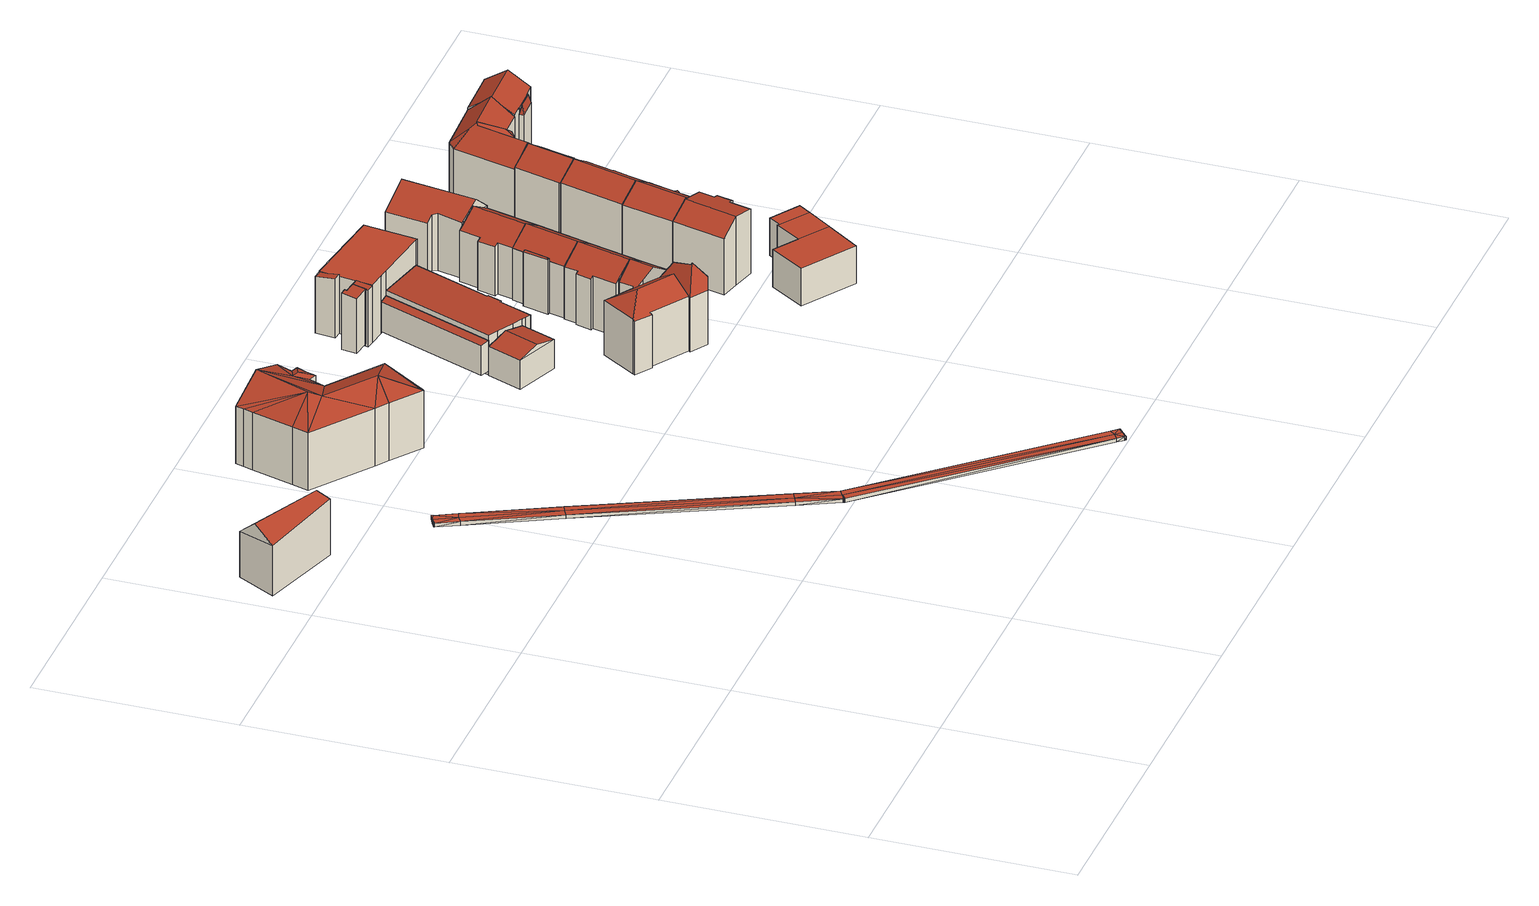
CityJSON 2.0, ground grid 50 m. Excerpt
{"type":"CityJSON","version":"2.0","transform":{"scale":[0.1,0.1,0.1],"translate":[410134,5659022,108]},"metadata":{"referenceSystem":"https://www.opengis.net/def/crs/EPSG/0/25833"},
"CityObjects":{
"building1":{"type":"Building","attributes":{"Dachtyp_tdc":"tdcHipAndGableRoof","Gemeindeschluessel":14612000,"Dachneigung":25.46,"QualitaetDacherkennung":21,"Geometrietyp2DReferenz":"3000","measuredHeight":16.25,"function":"31001_9998","roofType":"5000"},"geometry":[{"type":"Solid","lod":"2","boundaries":[[[[0,1,2,3]],[[1,4,5,2]],[[4,6,7,5]],[[6,0,3,7]],[[4,1,8]],[[0,6,9]],[[1,0,9,8]],[[6,4,8,9]],[[3,2,5,7]]]],"semantics":{"surfaces":[{"type":"WallSurface"},{"type":"RoofSurface"},{"type":"GroundSurface"}],"values":[[0,0,0,0,1,0,1,1,2]]}}]},
"building2":{"type":"Building","attributes":{"name":"Molenbrücke","Stand_DGM":"2016","Stand_Basis-DLM":"2021","Gemeindeschluessel":"14612000","ObjektHoehe":1,"Stand_Laserscan":"2016","BodenHoehe":108.74,"Stand_3D-Stadtmodell":"2023","Geometrietyp2DReferenz":2000,"AbsoluteHoehe":109.74,"measuredHeight":1,"function":"53001_1800","roofType":"9999"},"geometry":[{"type":"MultiSurface","lod":"2","boundaries":[[[10,11,12]],[[12,11,13]],[[13,11,14]],[[15,16,17]],[[17,16,10]],[[17,10,12]],[[18,19,20]],[[18,20,17]],[[17,20,15]],[[21,19,18]],[[21,18,22]],[[23,21,22]],[[23,22,24]],[[25,26,27]],[[27,26,24]],[[24,26,23]],[[13,28,29]],[[12,13,29]],[[12,29,30]],[[17,12,31]],[[31,12,30]],[[18,17,31]],[[18,31,32]],[[22,18,32]],[[22,32,33]],[[24,22,34]],[[34,22,33]],[[35,36,27]],[[27,24,35]],[[35,24,34]],[[13,14,37]],[[13,37,38]],[[14,11,39]],[[14,39,37]],[[11,10,40]],[[11,40,39]],[[10,16,41]],[[10,41,40]],[[16,15,42]],[[16,42,41]],[[15,20,43]],[[15,43,42]],[[20,19,44]],[[20,44,43]],[[19,21,45]],[[19,45,44]],[[21,23,46]],[[21,46,45]],[[23,26,47]],[[23,47,46]],[[26,25,48]],[[26,48,47]],[[25,27,49]],[[25,49,48]],[[27,36,50]],[[27,50,49]],[[36,35,51]],[[36,51,50]],[[35,34,52]],[[35,52,51]],[[34,33,53]],[[34,53,52]],[[33,32,54]],[[33,54,53]],[[32,31,55]],[[32,55,54]],[[31,30,56]],[[31,56,55]],[[30,29,57]],[[30,57,56]],[[29,28,58]],[[29,58,57]],[[28,13,38]],[[28,38,58]],[[59,39,40]],[[38,39,59]],[[37,39,38]],[[60,41,42]],[[40,41,60]],[[59,40,60]],[[43,44,61]],[[60,43,61]],[[42,43,60]],[[61,44,45]],[[62,61,45]],[[62,45,46]],[[63,62,46]],[[49,47,48]],[[63,47,49]],[[46,47,63]],[[57,58,38]],[[57,38,59]],[[56,57,59]],[[55,59,60]],[[56,59,55]],[[55,60,61]],[[54,55,61]],[[54,61,62]],[[53,54,62]],[[52,62,63]],[[53,62,52]],[[49,50,51]],[[51,63,49]],[[52,63,51]]],"semantics":{"surfaces":[{"type":"RoofSurface"},{"type":"WallSurface"},{"type":"GroundSurface"}],"values":[0,0,0,0,0,0,0,0,0,0,0,0,0,0,0,0,0,0,0,0,0,0,0,0,0,0,0,0,0,0,1,1,1,1,1,1,1,1,1,1,1,1,1,1,1,1,1,1,1,1,1,1,1,1,1,1,1,1,1,1,1,1,1,1,1,1,1,1,1,1,1,1,1,1,2,2,2,2,2,2,2,2,2,2,2,2,2,2,2,2,2,2,2,2,2,2,2,2,2,2,2,2,2,2]}}]},
"building3":{"type":"Building","attributes":{"Dachtyp_tdc":"tdcFreeFormRoof","Gemeindeschluessel":14612000,"Dachneigung":22.86,"QualitaetDacherkennung":4,"Geometrietyp2DReferenz":"3000","measuredHeight":19.43,"function":"31001_9998","roofType":"5000"},"geometry":[{"type":"Solid","lod":"2","boundaries":[[[[64,65,66,67]],[[65,68,69,66]],[[68,70,71,69]],[[70,72,73,71]],[[72,74,75,73]],[[74,76,77,75]],[[76,78,79,77]],[[78,80,81,79]],[[80,82,83,81]],[[82,84,85,83]],[[84,86,87,85]],[[86,88,89,87]],[[88,90,91,89]],[[90,92,93,91]],[[92,94,95,93]],[[94,96,97,95]],[[96,98,99,97]],[[98,64,67,99]],[[100,92,101]],[[100,94,92]],[[100,96,94]],[[102,96,100]],[[102,98,96]],[[98,102,103]],[[101,92,90]],[[88,101,90]],[[86,101,88]],[[101,86,100]],[[102,100,86,84]],[[72,104,74]],[[105,104,72]],[[105,84,104]],[[105,102,84]],[[102,105,103]],[[82,104,84]],[[106,107,104,82,80]],[[106,80,78]],[[107,106,78,76]],[[104,107,76,74]],[[70,103,105]],[[68,103,70]],[[65,103,68]],[[64,103,65]],[[103,64,98]],[[70,105,72]],[[67,66,69,71,73,75,77,79,81,83,85,87,89,91,93,95,97,99]]]],"semantics":{"surfaces":[{"type":"WallSurface"},{"type":"RoofSurface"},{"type":"GroundSurface"}],"values":[[0,0,0,0,0,0,0,0,0,0,0,0,0,0,0,0,0,0,1,1,1,1,1,1,1,1,1,1,1,1,1,1,1,1,1,1,1,1,1,1,1,1,1,1,0,2]]}}]},
"building4":{"type":"Building","attributes":{"Dachtyp_tdc":"tdcFreeFormRoof","Gemeindeschluessel":14612000,"Dachneigung":13.07,"QualitaetDacherkennung":15,"Geometrietyp2DReferenz":"3000","measuredHeight":9.06,"function":"31001_2000","roofType":"5000"},"geometry":[{"type":"Solid","lod":"2","boundaries":[[[[108,109,110,111]],[[109,112,113,110]],[[112,114,115,113]],[[114,116,117,115]],[[116,118,119,117]],[[118,108,111,119]],[[120,121,112,109,108]],[[118,116,114,121,120]],[[114,112,121]],[[108,118,120]],[[111,110,113,115,117,119]]]],"semantics":{"surfaces":[{"type":"WallSurface"},{"type":"RoofSurface"},{"type":"GroundSurface"}],"values":[[0,0,0,0,0,0,1,1,0,0,2]]}}]},
"building5":{"type":"Building","attributes":{"Dachtyp_tdc":"tdcPolyFlatRoof","Gemeindeschluessel":14612000,"Dachneigung":7.87,"QualitaetDacherkennung":78,"Geometrietyp2DReferenz":"3000","measuredHeight":8.15,"function":"31001_2000","roofType":"2100"},"geometry":[{"type":"Solid","lod":"2","boundaries":[[[[122,123,124,125]],[[123,126,127,124]],[[126,128,129,127]],[[128,122,125,129]],[[128,126,123,122]],[[125,124,127,129]]]],"semantics":{"surfaces":[{"type":"WallSurface"},{"type":"RoofSurface"},{"type":"GroundSurface"}],"values":[[0,0,0,0,1,2]]}}]},
"building6":{"type":"Building","attributes":{"Dachtyp_tdc":"tdcPolyFlatRoof","Gemeindeschluessel":14612000,"Dachneigung":6.68,"QualitaetDacherkennung":40,"Geometrietyp2DReferenz":"3000","measuredHeight":14.88,"function":"31001_2000","roofType":"2100"},"geometry":[{"type":"Solid","lod":"2","boundaries":[[[[130,131,132,133]],[[131,134,135,132]],[[134,136,137,135]],[[136,138,139,137]],[[138,140,141,139]],[[140,142,143,141]],[[142,130,133,143]],[[142,140,138,136,134,131,130]],[[133,132,135,137,139,141,143]]]],"semantics":{"surfaces":[{"type":"WallSurface"},{"type":"RoofSurface"},{"type":"GroundSurface"}],"values":[[0,0,0,0,0,0,0,1,2]]}}]},
"building7":{"type":"Building","attributes":{"Gemeindeschluessel":14612000,"Geometrietyp2DReferenz":"3000","function":"31001_9998","roofType":"9999"},"children":["building7-1","building7-2","building7-3"]},
"building7-1":{"type":"BuildingPart","attributes":{"Dachtyp_tdc":"tdcFreeFormRoof","Dachneigung":62.03,"QualitaetDacherkennung":11,"Geometrietyp2DReferenz":"3000","measuredHeight":20.71,"roofType":"5000"},"parents":["building7"],"geometry":[{"type":"MultiSurface","lod":"2","boundaries":[[[144,145,146,147]],[[145,148,149,146]],[[148,150,151,149]],[[150,152,153,151]],[[152,154,155,153]],[[156,157,154,152]],[[156,152,150]],[[158,157,156,150,148]],[[159,158,148,145]],[[160,159,145,144]],[[160,144,161]],[[157,158,159,160,161,162,163,154]],[[164,147,146,149,151,153,155,165,166]]],"semantics":{"surfaces":[{"type":"WallSurface"},{"type":"RoofSurface"},{"type":"GroundSurface"}],"values":[0,0,0,0,0,1,0,1,1,1,1,1,2]}}]},
"building7-2":{"type":"BuildingPart","attributes":{"Dachtyp_tdc":"tdcHipAndGableRoof","Dachneigung":32.55,"QualitaetDacherkennung":61,"Geometrietyp2DReferenz":"3000","measuredHeight":17.88,"roofType":"5000"},"parents":["building7"],"geometry":[{"type":"MultiSurface","lod":"2","boundaries":[[[167,168,169,165,163]],[[168,170,171,169]],[[170,172,173,171]],[[172,174,175,173]],[[174,176,177,175]],[[176,178,179,180,177]],[[176,174,181]],[[174,172,170,168,167,182,181]],[[182,183,184,185,178,176,181]],[[166,165,169,171,173,175,177,180,186,164]]],"semantics":{"surfaces":[{"type":"WallSurface"},{"type":"RoofSurface"},{"type":"GroundSurface"}],"values":[0,0,0,0,0,0,1,1,1,2]}}]},
"building7-3":{"type":"BuildingPart","attributes":{"Dachtyp_tdc":"tdcGableRoof","Dachneigung":32.25,"QualitaetDacherkennung":72,"Geometrietyp2DReferenz":"3000","measuredHeight":17.83,"roofType":"3100"},"parents":["building7"],"geometry":[{"type":"MultiSurface","lod":"2","boundaries":[[[187,188,189,190]],[[188,191,192,189]],[[191,193,144,147,192]],[[179,194,195,180]],[[194,187,190,195]],[[196,193,191,188]],[[188,187,194,179,185,196]],[[190,189,192,147,164,186,180,195]]],"semantics":{"surfaces":[{"type":"WallSurface"},{"type":"RoofSurface"},{"type":"GroundSurface"}],"values":[0,0,0,0,0,1,1,2]}}]},
"building8":{"type":"Building","attributes":{"Dachtyp_tdc":"tdcPolyFlatRoof","Gemeindeschluessel":14612000,"Dachneigung":5.9,"QualitaetDacherkennung":62,"Geometrietyp2DReferenz":"3000","measuredHeight":10.37,"function":"31001_2000","roofType":"2100"},"geometry":[{"type":"Solid","lod":"2","boundaries":[[[[197,198,199,200]],[[198,201,202,199]],[[201,203,204,202]],[[203,205,206,204]],[[205,207,208,206]],[[207,209,210,208]],[[209,211,212,210]],[[211,213,214,212]],[[213,215,216,214]],[[215,217,218,216]],[[217,219,220,218]],[[219,197,200,220]],[[219,217,215,213,211,209,207,205,203,201,198,197]],[[200,199,202,204,206,208,210,212,214,216,218,220]]]],"semantics":{"surfaces":[{"type":"WallSurface"},{"type":"RoofSurface"},{"type":"GroundSurface"}],"values":[[0,0,0,0,0,0,0,0,0,0,0,0,1,2]]}}]},
"building9":{"type":"Building","attributes":{"Gemeindeschluessel":14612000,"Geometrietyp2DReferenz":"3000","function":"31001_2000","roofType":"9999"},"children":["building9-1","building9-2","building9-3"]},
"building9-1":{"type":"BuildingPart","attributes":{"Dachtyp_tdc":"tdcPolyFlatRoof","Dachneigung":0,"QualitaetDacherkennung":39,"Geometrietyp2DReferenz":"3000","measuredHeight":15.17,"roofType":"1000"},"parents":["building9"],"geometry":[{"type":"MultiSurface","lod":"2","boundaries":[[[221,222,223,224]],[[222,225,226,223]],[[225,227,228,226]],[[227,229,230,228]],[[229,231,232,233,230]],[[234,235,236,237]],[[238,221,224,239,240]],[[238,241,235,234,242,231,229,227,225,222,221]],[[224,223,226,228,230,233,237,236,239]]],"semantics":{"surfaces":[{"type":"WallSurface"},{"type":"RoofSurface"},{"type":"GroundSurface"}],"values":[0,0,0,0,0,0,0,1,2]}}]},
"building9-2":{"type":"BuildingPart","attributes":{"Dachtyp_tdc":"tdcPolyFlatRoof","Dachneigung":6.46,"QualitaetDacherkennung":46,"Geometrietyp2DReferenz":"3000","measuredHeight":15.29,"roofType":"2100"},"parents":["building9"],"geometry":[{"type":"MultiSurface","lod":"2","boundaries":[[[232,243,244,233]],[[243,245,246,244]],[[245,247,248,246]],[[247,138,249,248]],[[138,250,234,237,249]],[[138,247,245,243,232,242,250]],[[237,233,244,246,248,249]]],"semantics":{"surfaces":[{"type":"WallSurface"},{"type":"RoofSurface"},{"type":"GroundSurface"}],"values":[0,0,0,0,0,1,2]}}]},
"building9-3":{"type":"BuildingPart","attributes":{"Dachtyp_tdc":"tdcPolyFlatRoof","Dachneigung":8.49,"QualitaetDacherkennung":37,"Geometrietyp2DReferenz":"3000","measuredHeight":15.61,"roofType":"2100"},"parents":["building9"],"geometry":[{"type":"MultiSurface","lod":"2","boundaries":[[[251,252,253,236,235]],[[252,254,255,253]],[[254,240,239,255]],[[254,252,251,241,240]],[[239,236,253,255]]],"semantics":{"surfaces":[{"type":"WallSurface"},{"type":"RoofSurface"},{"type":"GroundSurface"}],"values":[0,0,0,1,2]}}]},
"building10":{"type":"Building","attributes":{"Dachtyp_tdc":"tdcGableRoof","Gemeindeschluessel":14612000,"Dachneigung":33.92,"QualitaetDacherkennung":73,"Geometrietyp2DReferenz":"3000","measuredHeight":17.61,"function":"31001_9998","roofType":"3100"},"geometry":[{"type":"Solid","lod":"2","boundaries":[[[[256,257,258,259]],[[257,260,261,258]],[[260,262,263,261]],[[262,264,265,263]],[[264,266,267,265]],[[266,268,269,267]],[[268,270,271,269]],[[270,272,273,271]],[[272,274,275,273]],[[274,191,276,275]],[[191,256,259,276]],[[272,270,268,266,264,262,260,257,256]],[[256,191,274,272]],[[259,258,261,263,265,267,269,271,273,275,276]]]],"semantics":{"surfaces":[{"type":"WallSurface"},{"type":"RoofSurface"},{"type":"GroundSurface"}],"values":[[0,0,0,0,0,0,0,0,0,0,0,1,1,2]]}}]},
"building11":{"type":"Building","attributes":{"Gemeindeschluessel":14612000,"Geometrietyp2DReferenz":"3000","function":"31001_9998","roofType":"9999"},"children":["building11-1","building11-2"]},
"building11-1":{"type":"BuildingPart","attributes":{"Dachtyp_tdc":"tdcGableRoof","Dachneigung":31.91,"QualitaetDacherkennung":74,"Geometrietyp2DReferenz":"3000","measuredHeight":17.37,"roofType":"3100"},"parents":["building11"],"geometry":[{"type":"MultiSurface","lod":"2","boundaries":[[[277,278,279,280]],[[278,281,282,279]],[[281,283,284,282]],[[283,285,286,284]],[[285,287,288,286]],[[287,289,290,288]],[[291,287,272,292,293,294,295]],[[296,292,272,274]],[[283,296,274,285]],[[285,274,272,287]],[[281,293,292,296,283]],[[277,295,294,278]],[[289,291,295,277]],[[278,294,293,281]],[[287,291,289]],[[280,279,282,284,286,288,290]]],"semantics":{"surfaces":[{"type":"WallSurface"},{"type":"RoofSurface"},{"type":"GroundSurface"}],"values":[0,0,0,0,0,0,1,1,0,0,0,0,0,0,0,2]}}]},
"building11-2":{"type":"BuildingPart","attributes":{"Dachtyp_tdc":"tdcFreeFormRoof","Dachneigung":48.7,"QualitaetDacherkennung":30,"Geometrietyp2DReferenz":"3000","measuredHeight":14.83,"roofType":"5000"},"parents":["building11"],"geometry":[{"type":"MultiSurface","lod":"2","boundaries":[[[297,298,299,290,289]],[[298,300,301,299]],[[300,302,277,280,301]],[[303,302,300]],[[304,303,300,298]],[[304,298,297]],[[303,304,297,302]],[[290,299,301,280]]],"semantics":{"surfaces":[{"type":"WallSurface"},{"type":"RoofSurface"},{"type":"GroundSurface"}],"values":[0,0,0,1,1,1,1,2]}}]},
"building12":{"type":"Building","attributes":{"Dachtyp_tdc":"tdcGableRoof","Gemeindeschluessel":14612000,"Dachneigung":32.85,"QualitaetDacherkennung":75,"Geometrietyp2DReferenz":"3000","measuredHeight":17.14,"function":"31001_9998","roofType":"3100"},"geometry":[{"type":"Solid","lod":"2","boundaries":[[[[305,293,306,307]],[[293,308,309,306]],[[308,310,311,309]],[[310,312,313,311]],[[312,314,315,313]],[[314,316,317,315]],[[316,318,319,317]],[[318,320,321,319]],[[320,322,323,321]],[[322,296,324,323]],[[296,305,307,324]],[[320,318,316,314,312,310,308,293,305]],[[305,296,322,320]],[[307,306,309,311,313,315,317,319,321,323,324]]]],"semantics":{"surfaces":[{"type":"WallSurface"},{"type":"RoofSurface"},{"type":"GroundSurface"}],"values":[[0,0,0,0,0,0,0,0,0,0,0,1,1,2]]}}]},
"building13":{"type":"Building","attributes":{"Dachtyp_tdc":"tdcGableRoof","Gemeindeschluessel":14612000,"Dachneigung":10.94,"QualitaetDacherkennung":46,"Geometrietyp2DReferenz":"3000","measuredHeight":18.28,"function":"31001_9998","roofType":"3100"},"geometry":[{"type":"Solid","lod":"2","boundaries":[[[[325,326,327,328]],[[326,329,330,327]],[[329,331,332,330]],[[331,333,334,332]],[[333,335,336,334]],[[335,337,338,336]],[[337,339,340,338]],[[339,341,342,340]],[[341,343,344,342]],[[343,325,328,344]],[[339,337,335,333,331,329,326,325]],[[325,343,341,339]],[[328,327,330,332,334,336,338,340,342,344]]]],"semantics":{"surfaces":[{"type":"WallSurface"},{"type":"RoofSurface"},{"type":"GroundSurface"}],"values":[[0,0,0,0,0,0,0,0,0,0,1,1,2]]}}]},
"building14":{"type":"Building","attributes":{"Gemeindeschluessel":14612000,"Geometrietyp2DReferenz":"3000","function":"31001_9998","roofType":"9999"},"children":["building14-1","building14-2","building14-3"]},
"building14-1":{"type":"BuildingPart","attributes":{"Dachtyp_tdc":"tdcPolyFlatRoof","Dachneigung":0,"QualitaetDacherkennung":58,"Geometrietyp2DReferenz":"3000","measuredHeight":9.94,"roofType":"1000"},"parents":["building14"],"geometry":[{"type":"MultiSurface","lod":"2","boundaries":[[[345,346,347,348,349]],[[350,351,352,353,354]],[[348,351,350,349]],[[348,347,352,351]],[[345,354,353,346]]],"semantics":{"surfaces":[{"type":"RoofSurface"},{"type":"GroundSurface"},{"type":"WallSurface"}],"values":[0,1,2,2,2]}}]},
"building14-2":{"type":"BuildingPart","attributes":{"Dachtyp_tdc":"tdcPolyFlatRoof","Dachneigung":0,"QualitaetDacherkennung":51,"Geometrietyp2DReferenz":"3000","measuredHeight":9.9,"roofType":"1000"},"parents":["building14"],"geometry":[{"type":"MultiSurface","lod":"2","boundaries":[[[347,355,356,352]],[[355,357,358,356]],[[357,346,353,358]],[[346,357,355,347]],[[352,356,358,353]]],"semantics":{"surfaces":[{"type":"WallSurface"},{"type":"RoofSurface"},{"type":"GroundSurface"}],"values":[0,0,0,1,2]}}]},
"building14-3":{"type":"BuildingPart","attributes":{"Dachtyp_tdc":"tdcPolyFlatRoof","Dachneigung":0,"QualitaetDacherkennung":49,"Geometrietyp2DReferenz":"3000","measuredHeight":9.9,"roofType":"1000"},"parents":["building14"],"geometry":[{"type":"MultiSurface","lod":"2","boundaries":[[[359,349,350,360]],[[345,361,362,354]],[[361,363,364,362]],[[363,359,360,364]],[[363,361,345,349,359]],[[360,350,354,362,364]]],"semantics":{"surfaces":[{"type":"WallSurface"},{"type":"RoofSurface"},{"type":"GroundSurface"}],"values":[0,0,0,0,1,2]}}]},
"building15":{"type":"Building","attributes":{"Dachtyp_tdc":"tdcFreeFormRoof","Gemeindeschluessel":14612000,"Dachneigung":29.07,"QualitaetDacherkennung":20,"Geometrietyp2DReferenz":"3000","measuredHeight":18.02,"function":"31001_9998","roofType":"5000"},"geometry":[{"type":"Solid","lod":"2","boundaries":[[[[365,366,367,368]],[[366,369,370,367]],[[369,371,372,370]],[[371,373,374,372]],[[373,375,376,374]],[[375,377,378,376]],[[377,379,380,378]],[[379,365,368,380]],[[377,375,373,381,382]],[[365,379,382,381,371,369,366]],[[379,377,382]],[[373,371,381]],[[368,367,370,372,374,376,378,380]]]],"semantics":{"surfaces":[{"type":"WallSurface"},{"type":"RoofSurface"},{"type":"GroundSurface"}],"values":[[0,0,0,0,0,0,0,0,1,1,0,0,2]]}}]},
"building16":{"type":"Building","attributes":{"Gemeindeschluessel":14612000,"Geometrietyp2DReferenz":"3000","function":"31001_9998","roofType":"9999"},"children":["building16-1","building16-2"]},
"building16-1":{"type":"BuildingPart","attributes":{"Dachtyp_tdc":"tdcGableRoof","Dachneigung":31.77,"QualitaetDacherkennung":74,"Geometrietyp2DReferenz":"3000","measuredHeight":18.43,"roofType":"3100"},"parents":["building16"],"geometry":[{"type":"MultiSurface","lod":"2","boundaries":[[[383,384,385,386]],[[384,387,388,385]],[[387,389,390,391,392,388]],[[393,394,327,395,396]],[[394,397,398,327]],[[397,343,344,398]],[[343,399,400,344]],[[399,383,386,400]],[[397,394,393,401,389,387,384,383]],[[383,399,343,397]],[[386,385,388,392,402,395,327,398,344,400]]],"semantics":{"surfaces":[{"type":"WallSurface"},{"type":"RoofSurface"},{"type":"GroundSurface"}],"values":[0,0,0,0,0,0,0,0,1,1,2]}}]},
"building16-2":{"type":"BuildingPart","attributes":{"Dachtyp_tdc":"tdcGableRoof","Dachneigung":31.26,"QualitaetDacherkennung":52,"Geometrietyp2DReferenz":"3000","measuredHeight":14.57,"roofType":"3100"},"parents":["building16"],"geometry":[{"type":"MultiSurface","lod":"2","boundaries":[[[403,404,405,406]],[[404,396,395,405]],[[391,403,406,392]],[[390,407,408,409]],[[396,404,408,407,410]],[[403,409,408,404]],[[391,390,409,403]],[[406,405,395,402,392]]],"semantics":{"surfaces":[{"type":"WallSurface"},{"type":"RoofSurface"},{"type":"GroundSurface"}],"values":[0,0,0,1,1,0,0,2]}}]},
"building17":{"type":"Building","attributes":{"Gemeindeschluessel":14612000,"Geometrietyp2DReferenz":"3000","function":"31001_9998","roofType":"9999"},"children":["building17-1","building17-2"]},
"building17-1":{"type":"BuildingPart","attributes":{"Dachtyp_tdc":"tdcGableRoof","Dachneigung":31.24,"QualitaetDacherkennung":75,"Geometrietyp2DReferenz":"3000","measuredHeight":18.15,"roofType":"3100"},"parents":["building17"],"geometry":[{"type":"MultiSurface","lod":"2","boundaries":[[[411,412,413,414]],[[412,415,416,413]],[[415,417,418,419,416]],[[420,421,422,423,424]],[[421,384,425,422]],[[384,383,426,425]],[[383,427,428,426]],[[427,429,430,428]],[[429,411,414,430]],[[383,384,421,420,431,432,417,415,412]],[[412,411,429,427,383]],[[414,413,416,419,433,434,423,422,425,426,428,430]]],"semantics":{"surfaces":[{"type":"WallSurface"},{"type":"RoofSurface"},{"type":"GroundSurface"}],"values":[0,0,0,0,0,0,0,0,0,1,1,2]}}]},
"building17-2":{"type":"BuildingPart","attributes":{"Dachtyp_tdc":"tdcFreeFormRoof","Dachneigung":58.59,"QualitaetDacherkennung":45,"Geometrietyp2DReferenz":"3000","measuredHeight":14.04,"roofType":"5000"},"parents":["building17"],"geometry":[{"type":"MultiSurface","lod":"2","boundaries":[[[435,436,437,438]],[[439,440,424,436]],[[441,439,436,435]],[[441,435,418,442]],[[439,441,442,440]],[[433,419,438,437,423,434]]],"semantics":{"surfaces":[{"type":"WallSurface"},{"type":"RoofSurface"},{"type":"GroundSurface"}],"values":[0,1,1,1,1,2]}}]},
"building18":{"type":"Building","attributes":{"Dachtyp_tdc":"tdcFreeFormRoof","Gemeindeschluessel":14612000,"Dachneigung":35.02,"QualitaetDacherkennung":71,"Geometrietyp2DReferenz":"3000","measuredHeight":17.94,"function":"31001_9998","roofType":"5000"},"geometry":[{"type":"Solid","lod":"2","boundaries":[[[[443,444,445,446]],[[444,447,448,445]],[[447,449,450,448]],[[449,451,452,450]],[[451,453,454,452]],[[453,455,456,454]],[[455,457,458,456]],[[457,459,460,458]],[[459,461,462,460]],[[461,443,446,462]],[[463,464,443,461,459,457]],[[447,444,464,463,455,453,451,449]],[[457,455,463]],[[444,443,464]],[[446,445,448,450,452,454,456,458,460,462]]]],"semantics":{"surfaces":[{"type":"WallSurface"},{"type":"RoofSurface"},{"type":"GroundSurface"}],"values":[[0,0,0,0,0,0,0,0,0,0,1,1,0,0,2]]}}]},
"building19":{"type":"Building","attributes":{"Dachtyp_tdc":"tdcPolyFlatRoof","Gemeindeschluessel":14612000,"Dachneigung":0,"QualitaetDacherkennung":58,"Geometrietyp2DReferenz":"3000","measuredHeight":2.88,"function":"31001_9998","roofType":"1000"},"geometry":[{"type":"Solid","lod":"2","boundaries":[[[[465,466,467,468]],[[466,469,470,467]],[[469,471,472,470]],[[471,465,468,472]],[[471,469,466,465]],[[468,467,470,472]]]],"semantics":{"surfaces":[{"type":"WallSurface"},{"type":"RoofSurface"},{"type":"GroundSurface"}],"values":[[0,0,0,0,1,2]]}}]},
"building20":{"type":"Building","attributes":{"Dachtyp_tdc":"tdcFreeFormRoof","Gemeindeschluessel":14612000,"Dachneigung":38.86,"QualitaetDacherkennung":41,"Geometrietyp2DReferenz":"3000","measuredHeight":18.48,"function":"31001_9998","roofType":"5000"},"geometry":[{"type":"Solid","lod":"2","boundaries":[[[[473,474,475,476]],[[474,477,478,475]],[[477,479,480,478]],[[479,481,482,480]],[[481,483,484,482]],[[483,485,486,484]],[[485,487,488,486]],[[487,489,490,488]],[[489,491,492,490]],[[491,473,476,492]],[[493,494,491,489]],[[495,496,497,493,489,487]],[[495,487,485]],[[498,496,495,485,483]],[[499,498,483,481]],[[499,481,479]],[[500,497,496,498,499,479,477]],[[500,477,474]],[[494,493,497,500,474,473]],[[494,473,491]],[[476,475,478,480,482,484,486,488,490,492]]]],"semantics":{"surfaces":[{"type":"WallSurface"},{"type":"RoofSurface"},{"type":"GroundSurface"}],"values":[[0,0,0,0,0,0,0,0,0,0,1,1,1,1,1,0,1,1,1,0,2]]}}]},
"building21":{"type":"Building","attributes":{"Gemeindeschluessel":14612000,"Geometrietyp2DReferenz":"3000","function":"31001_9998","roofType":"9999"},"children":["building21-1","building21-2"]},
"building21-1":{"type":"BuildingPart","attributes":{"Dachtyp_tdc":"tdcFreeFormRoof","Dachneigung":76.89,"QualitaetDacherkennung":37,"Geometrietyp2DReferenz":"3000","measuredHeight":14.5,"roofType":"5000"},"parents":["building21"],"geometry":[{"type":"MultiSurface","lod":"2","boundaries":[[[501,502,503,504]],[[502,505,506,503]],[[505,507,508,506]],[[509,507,505]],[[510,509,505,502]],[[510,502,501]],[[509,510,501,507]],[[504,503,506,508]]],"semantics":{"surfaces":[{"type":"WallSurface"},{"type":"RoofSurface"},{"type":"GroundSurface"}],"values":[0,0,0,1,1,1,1,2]}}]},
"building21-2":{"type":"BuildingPart","attributes":{"Dachtyp_tdc":"tdcGableRoof","Dachneigung":33.07,"QualitaetDacherkennung":64,"Geometrietyp2DReferenz":"3000","measuredHeight":17.4,"roofType":"3100"},"parents":["building21"],"geometry":[{"type":"MultiSurface","lod":"2","boundaries":[[[511,512,513,514,515,516,517]],[[504,508,518,519,520,521,522,523,524,525]],[[513,512,518,508,507]],[[512,511,519,518]],[[511,526,520,519]],[[526,527,521,520]],[[527,528,522,521]],[[528,517,523,522]],[[517,516,524,523]],[[516,515,525,524]],[[515,514,501,504,525]],[[517,528,527,526,511]]],"semantics":{"surfaces":[{"type":"RoofSurface"},{"type":"GroundSurface"},{"type":"WallSurface"}],"values":[0,1,2,2,2,2,2,2,2,2,2,0]}}]}
},
"vertices":[
[64,1694,155],[244,1574,182],[244,1574,35],[64,1694,35],[220,1531,183],[220,1531,35],[10,1596,168],[10,1596,35],[223,1564,197],[40,1650,197],
[1300,24,17],[1313,9,17],[1314,34,17],[1328,19,17],[1315,7,17],[853,521,17],[855,519,17],[868,531,17],[821,628,17],[805,621,17],[852,523,17],[584,1093,17],[600,1101,17],[479,1308,17],[494,1318,17],[452,1364,17],[453,1362,17],[468,1372,17],[1341,30,17],[1339,32,17],[1326,47,17],[882,540,17],[837,636,17],[616,1108,17],[511,1324,17],[484,1377,17],[483,1380,17],[1315,7,7],[1328,19,7],[1313,9,7],[1300,24,7],[855,519,7],[853,521,7],[852,523,7],[805,621,7],[584,1093,7],[479,1308,7],[453,1362,7],[452,1364,7],[468,1372,7],[483,1380,7],[484,1377,7],[511,1324,7],[616,1108,7],[837,636,7],[882,540,7],[1326,47,7],[1339,32,7],[1341,30,7],[1314,34,7],[868,531,7],[821,628,7],[600,1101,7],[494,1318,7],
[478,1710,188],[509,1815,188],[509,1815,36],[478,1710,36],[516,1839,188],[516,1839,36],[522,1860,188],[522,1860,36],[723,1830,188],[723,1830,36],[707,1790,188],[707,1790,36],[725,1783,188],[725,1783,36],[714,1757,188],[714,1757,36],[706,1732,188],[706,1732,36],[686,1740,188],[686,1740,36],[669,1699,188],[669,1699,36],[805,1601,188],[805,1601,36],[746,1513,188],[746,1513,36],[727,1484,188],[727,1484,36],[724,1480,188],[724,1480,36],[647,1536,188],[647,1536,36],[615,1559,188],[615,1559,36],[465,1668,188],[465,1668,36],[706,1583,218],[724,1486,190],[580,1674,218],[572,1705,227],[671,1775,199],[622,1845,230],[690,1766,199],[689,1768,199],
[1037,1357,110],[1071,1445,110],[1071,1445,34],[1037,1357,34],[1101,1433,118],[1101,1433,34],[1150,1414,118],[1150,1414,34],[1182,1402,110],[1182,1402,34],[1148,1314,110],[1148,1314,34],[1093,1336,124],[1127,1423,124],
[1155,1730,123],[1180,1727,126],[1180,1727,45],[1155,1730,45],[1071,1445,126],[1071,1445,45],[1048,1454,123],[1048,1454,45],
[1049,1752,188],[1054,1790,193],[1054,1790,44],[1049,1752,44],[1071,1788,193],[1071,1788,44],[1070,1783,192],[1070,1783,44],[1101,1779,192],[1101,1779,44],[1096,1745,188],[1096,1745,44],[1092,1746,188],[1092,1746,44],
[1420,1124,169],[1411,1087,169],[1411,1087,26],[1420,1124,26],[1414,1086,169],[1414,1086,26],[1402,1036,169],[1402,1036,26],[1370,1024,169],[1370,1024,26],[1327,1051,169],[1327,1051,26],[1386,1030,195],[1373,1062,233],[1374,1063,232],[1373,1065,228],[1394,1114,212],[1387,1145,169],[1358,1101,169],[1330,1056,169],[1387,1145,26],[1330,1056,26],[1358,1101,26],
[1330,1056,170],[1236,1115,170],[1236,1115,26],[1233,1110,167],[1233,1110,26],[1192,1137,167],[1192,1137,26],[1195,1142,170],[1195,1142,26],[1251,1231,170],[1251,1231,26],[1323,1186,170],[1323,1186,160],[1323,1186,26],[1269,1158,204],[1358,1101,204],[1387,1145,170],[1372,1155,170],[1334,1179,170],[1372,1155,26],
[1343,1227,167],[1387,1216,204],[1387,1216,26],[1343,1227,26],[1440,1203,169],[1440,1203,26],[1420,1124,170],[1334,1190,168],[1334,1190,26],[1372,1155,204],
[1150,1414,130],[1101,1433,136],[1101,1433,35],[1150,1414,35],[1071,1445,139],[1071,1445,35],[1180,1727,139],[1180,1727,35],[1329,1706,124],[1329,1706,35],[1255,1512,124],[1255,1512,35],[1259,1510,124],[1259,1510,35],[1245,1474,124],[1245,1474,35],[1241,1475,124],[1241,1475,35],[1209,1392,124],[1209,1392,35],[1193,1398,126],[1193,1398,35],[1182,1402,127],[1182,1402,35],
[1352,1839,191],[1334,1705,191],[1334,1705,39],[1352,1839,39],[1329,1706,191],[1329,1706,39],[1180,1727,191],[1180,1727,39],[1155,1730,191],[1155,1730,39],[1113,1736,191],[1113,1736,188],[1113,1736,39],[1118,1777,191],[1124,1819,191],[1124,1819,39],[1118,1777,39],[1131,1869,191],[1131,1869,39],[1131,1869,188],[1128,1848,191],[1117,1766,191],
[1091,1739,188],[1091,1739,39],[1092,1746,189],[1092,1746,39],[1096,1745,189],[1096,1745,39],[1101,1779,39],[1118,1777,192],
[1124,1819,196],[1103,1822,195],[1103,1822,39],[1110,1872,188],[1110,1872,39],
[1386,1216,204],[1343,1227,174],[1343,1227,28],[1386,1216,28],[1332,1230,167],[1332,1230,28],[1347,1291,167],[1347,1291,28],[1341,1292,162],[1341,1292,28],[1351,1332,162],[1351,1332,28],[1358,1330,167],[1358,1330,28],[1366,1365,166],[1366,1365,28],[1421,1352,204],[1421,1352,28],[1476,1338,168],[1476,1338,28],[1440,1203,28],
[1393,1469,167],[1393,1468,167],[1393,1468,30],[1393,1469,30],[1402,1501,167],[1402,1501,30],[1511,1475,167],[1511,1475,30],[1476,1338,167],[1476,1338,30],[1366,1365,167],[1366,1365,30],[1376,1404,167],[1376,1404,30],[1376,1404,168],[1456,1488,204],[1402,1501,168],[1393,1468,168],[1393,1469,168],[1511,1475,169],
[1376,1404,174],[1369,1405,174],[1369,1405,30],[1385,1470,174],[1385,1470,30],[1393,1469,174],[1388,1465,178],[1373,1408,178],
[1455,1488,204],[1402,1501,33],[1455,1488,33],[1411,1539,168],[1411,1539,33],[1402,1542,162],[1402,1542,33],[1413,1588,162],[1413,1588,33],[1422,1585,168],[1422,1585,33],[1435,1639,168],[1435,1639,33],[1445,1636,174],[1445,1636,33],[1490,1625,204],[1490,1625,33],[1545,1611,169],[1545,1611,33],[1511,1475,33],
[1662,1178,211],[1719,1164,200],[1719,1164,29],[1662,1178,29],[1709,1125,200],[1709,1125,29],[1720,1122,198],[1720,1122,29],[1710,1081,198],[1710,1081,29],[1699,1084,200],[1699,1084,29],[1686,1030,200],[1686,1030,29],[1629,1045,211],[1629,1045,29],[1579,1057,178],[1579,1057,29],[1612,1191,178],[1612,1191,29],
[1790,878,124],[1833,940,124],[1762,987,124],[1757,991,124],[1715,927,124],[1715,927,25],[1757,991,25],[1762,987,25],[1833,940,25],[1790,878,25],
[1781,1017,124],[1781,1017,25],[1854,970,124],[1854,970,25],
[1654,967,124],[1654,967,25],[1730,793,124],[1730,793,25],[1597,879,124],[1597,879,25],
[1461,1700,186],[1456,1712,182],[1456,1712,35],[1461,1700,35],[1436,1715,171],[1436,1715,35],[1451,1822,171],[1451,1822,35],[1570,1804,179],[1570,1804,35],[1589,1784,160],[1589,1784,35],[1545,1611,176],[1545,1611,35],[1445,1636,182],[1445,1636,35],[1530,1810,215],[1502,1622,215],
[1698,1308,213],[1752,1295,179],[1752,1295,29],[1698,1308,29],[1741,1254,179],[1741,1254,29],[1742,1254,179],[1742,1254,160],[1742,1254,158],[1742,1254,29],[1731,1208,179],[1719,1164,179],[1731,1208,29],[1731,1208,158],[1666,1177,213],[1666,1177,29],[1643,1322,178],[1643,1322,29],[1730,1208,179],[1730,1208,29],
[1754,1251,158],[1742,1205,158],[1742,1205,29],[1754,1251,29],[1736,1230,174],[1748,1227,174],[1754,1251,160],[1730,1208,158],
[1687,1484,180],[1740,1471,213],[1740,1471,31],[1687,1484,31],[1793,1459,179],[1793,1459,31],[1775,1387,178],[1775,1387,160],[1775,1387,31],[1765,1345,178],[1754,1301,178],[1754,1301,31],[1765,1345,31],[1765,1345,160],[1752,1295,31],[1698,1308,31],[1643,1322,179],[1643,1322,31],[1686,1484,179],[1686,1484,31],[1764,1344,179],[1775,1388,179],[1775,1388,31],[1764,1344,31],
[1787,1375,160],[1781,1351,160],[1781,1351,31],[1787,1375,31],[1775,1356,172],[1764,1344,160],[1779,1373,172],[1775,1388,160],
[1716,1604,178],[1822,1577,177],[1822,1577,34],[1716,1604,34],[1811,1535,177],[1811,1535,34],[1823,1532,168],[1823,1532,34],[1814,1495,168],[1814,1495,34],[1802,1498,176],[1802,1498,34],[1793,1459,176],[1793,1459,34],[1687,1484,179],[1687,1484,34],[1686,1484,178],[1686,1484,34],[1687,1487,178],[1687,1487,34],[1741,1471,213],[1771,1590,213],
[1793,1459,65],[1799,1484,65],[1799,1484,36],[1793,1459,36],[1873,1466,65],[1873,1466,36],[1867,1441,65],[1867,1441,36],
[1716,1604,173],[1756,1763,173],[1756,1763,36],[1716,1604,36],[1779,1781,173],[1779,1781,36],[1926,1788,173],[1926,1788,36],[1931,1677,173],[1931,1677,36],[1870,1675,173],[1870,1675,36],[1870,1664,173],[1870,1664,36],[1852,1651,173],[1852,1651,36],[1841,1654,173],[1841,1654,36],[1822,1577,173],[1822,1577,36],[1802,1721,217],[1769,1591,217],[1851,1672,189],[1809,1723,221],[1807,1724,221],[1813,1728,218],[1929,1733,218],[1795,1738,209],
[2021,1680,159],[2021,1669,159],[2021,1669,39],[2021,1680,39],[1966,1667,159],[1966,1667,39],[1966,1679,159],[1966,1679,39],[1972,1673,184],[2015,1674,184],
[1929,1733,213],[1931,1677,178],[1966,1679,178],[2021,1680,178],[2056,1682,178],[2058,1682,178],[2057,1737,213],[1931,1677,39],[1929,1733,39],[1926,1788,39],[2052,1792,39],[2055,1792,39],[2057,1737,39],[2058,1682,39],[2056,1682,39],[1926,1788,178],[2052,1792,178],[2055,1792,178]
]}
